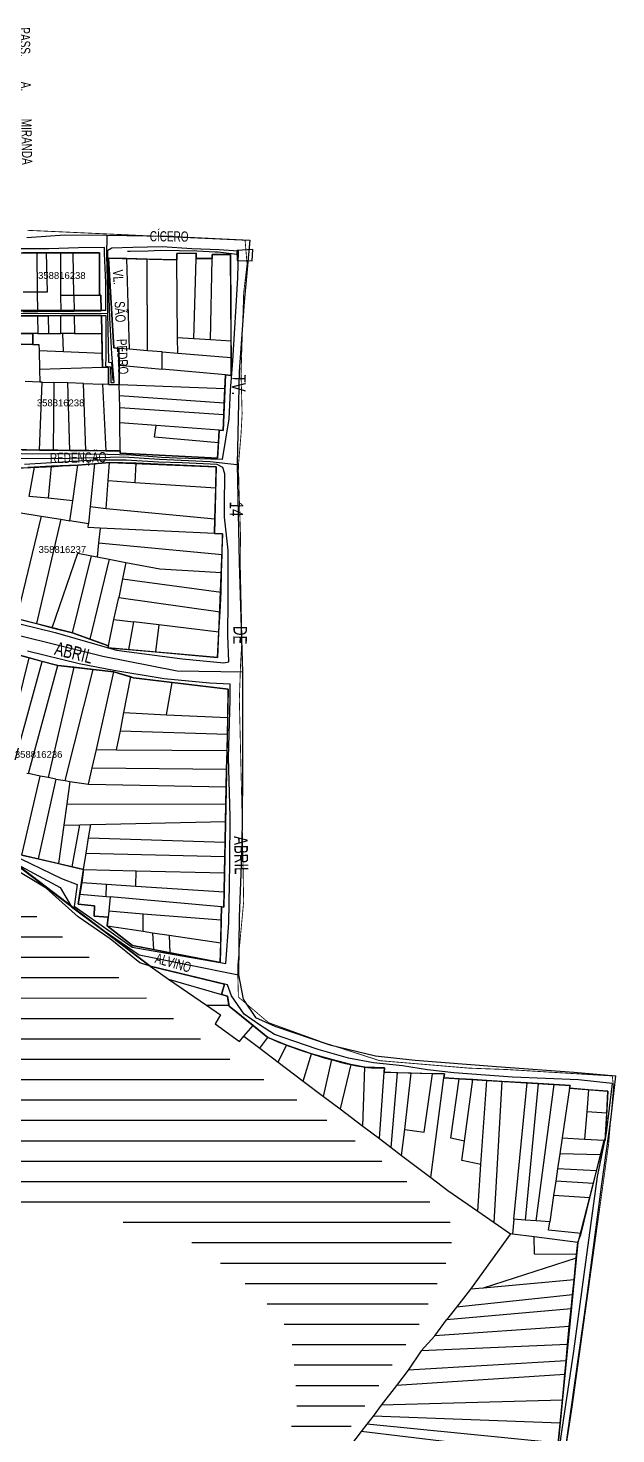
# Model space of a CAD drawing. Extents: x 201512 to 203323, y 4836571 to 4838029.
# Drawn here: x 203112.2 to 203285.1, y 4837185.4 to 4837599.2 of the extents above; entities that cross this region are included whole.
import ezdxf

# ---------------------------------------------------------------- set-up
doc = ezdxf.new("R2010")
doc.units = 0
doc.header["$LTSCALE"] = 1.5
doc.header["$MEASUREMENT"] = 0
for name, color, linetype in [('CD-MALHA-LOTES', 40, 'CONTINUOUS'), ('CD_TXT_QUADRA', 7, 'CONTINUOUS'), ('HD-ALAGADO-BREJO', 170, 'CONTINUOUS'), ('HD-VALAS-DRENOS', 170, 'CONTINUOUS'), ('LM-LIM-SETOR-FISCAL', 7, 'CONTINUOUS'), ('RU-QUADRAS', 6, 'CONTINUOUS'), ('SV-EIXO-RUA-N-PAV', 6, 'CONTINUOUS'), ('SV-EIXO-RUA-PAV', 20, 'CONTINUOUS'), ('SV-PONTE-BUEIRO', 249, 'CONTINUOUS'), ('SV-RUA-NAO-PAV-S-GUIA-C-GUIA', 7, 'CONTINUOUS'), ('SV-RUA-PAVIM-S-GUIA-C-GUIA', 7, 'CONTINUOUS'), ('SV-TXT-RUA-N-PAV-S-GUIA-C-GUIA', 7, 'CONTINUOUS')]:
    doc.layers.add(name, color=color, linetype=linetype)
doc.styles.add('3588-16-2D_TXT$0$ARIAL', font='arial.ttf')
doc.styles.add('ARIAL', font='arial.ttf')
doc.styles.add('MONOTXT', font='arial.ttf', dxfattribs={"height": 0.2})
doc.linetypes.add('Limite', pattern='A,20,-3,[130,ltypeshp.shx,S=6.35,R=0,X=0,Y=0],-3,20', length=46)

# ---------------------------------------------------------------- blocks, each defined once
blk = doc.blocks.new('*X4')
at = {"layer": 'HD-ALAGADO-BREJO', "color": 0}
for p, q in [((203085.242715, 4837337.715965), (203114.752046, 4837337.71626)), ((203078.51533, 4837331.715864), (203122.343828, 4837331.716303)), ((203074.384021, 4837325.71579), (203130.155348, 4837325.716348)), ((203070.264567, 4837319.715716), (203138.882542, 4837319.716402)), ((203066.118622, 4837313.715641), (203147.025711, 4837313.71645)), ((203059.557363, 4837307.715543), (203154.94565, 4837307.716497)), ((203052.996104, 4837301.715444), (203162.865589, 4837301.716543)), ((203046.434845, 4837295.715345), (203171.580958, 4837295.716597)), ((203041.8227, 4837289.715266), (203181.580847, 4837289.716664)), ((203037.391873, 4837283.715189), (203191.289027, 4837283.716728)), ((203032.962713, 4837277.715112), (203200.094141, 4837277.716783)), ((203028.61783, 4837271.715035), (203208.402708, 4837271.716833)), ((203024.272947, 4837265.714959), (203216.269315, 4837265.716879)), ((203020.595701, 4837259.714889), (203223.572554, 4837259.716919)), ((203017.827759, 4837253.714828), (203230.364967, 4837253.716954)), ((203019.383319, 4837247.714811), (203106.482137, 4837247.715682)), ((203140.133145, 4837247.716018), (203236.335565, 4837247.71698)), ((203025.037455, 4837241.714834), (203095.030402, 4837241.715534)), ((203160.318584, 4837241.716187), (203236.718882, 4837241.716951)), ((203026.813209, 4837235.714819), (203086.335101, 4837235.715414)), ((203168.834639, 4837235.716239), (203235.082505, 4837235.716902)), ((203028.773389, 4837229.714806), (203080.083005, 4837229.715319)), ((203176.067822, 4837229.716279), (203232.509989, 4837229.716843)), ((203031.773391, 4837223.714803), (203074.082912, 4837223.715226)), ((203182.529326, 4837223.71631), (203229.8736, 4837223.716784)), ((203034.60436, 4837217.714798), (203068.030253, 4837217.715132)), ((203187.498912, 4837217.716327), (203227.23721, 4837217.716724)), ((203036.832936, 4837211.714787), (203061.414759, 4837211.715033)), ((203189.890929, 4837211.716318), (203223.270591, 4837211.716652)), ((203042.045524, 4837205.714807), (203044.337045, 4837205.714829)), ((203190.503177, 4837205.716291), (203219.298712, 4837205.716579)), ((203190.990749, 4837199.716263), (203215.326833, 4837199.716506)), ((203191.283434, 4837193.716233), (203211.285507, 4837193.716433)), ((203189.625962, 4837187.716183), (203207.230285, 4837187.716359)), ((203186.459261, 4837181.716119), (203203.175063, 4837181.716286)), ((203185.852745, 4837175.71608), (203197.70433, 4837175.716198))]:
    blk.add_line(p, q, dxfattribs=at)

msp = doc.modelspace()

# ---------------------------------------------------------------- linework, layer by layer
at = {"layer": 'CD-MALHA-LOTES', "linetype": 'Continuous'}
for p, q in [((203114.81, 4837533.01), (203110.64, 4837533.01)), ((203117.62, 4837533.01), (203114.81, 4837533.01)), ((203114.96, 4837521.59), (203114.81, 4837533.01)), ((203121.73, 4837533.01), (203117.62, 4837533.01)), ((203117.87, 4837521.59), (203117.62, 4837533.01)), ((203125.4, 4837533.02), (203121.73, 4837533.01)), ((203121.73, 4837533.01), (203121.76, 4837520.56)), ((203133.19, 4837533.01), (203125.4, 4837533.02)), ((203125.61, 4837520.57), (203125.4, 4837533.02)), ((203133.19, 4837520.7), (203133.19, 4837533.01)), ((203135.8, 4837531.49), (203137.44, 4837505.03)), ((203141.27, 4837531.37), (203135.8, 4837531.49)), ((203147.19, 4837531.2), (203141.27, 4837531.37)), ((203141.97, 4837504.66), (203141.27, 4837531.37)), ((203155.92, 4837530.96), (203147.19, 4837531.2)), ((203147.29, 4837504.23), (203147.19, 4837531.2)), ((203161.67, 4837532.98), (203155.91, 4837532.79)), ((203155.91, 4837532.79), (203155.92, 4837530.96)), ((203156.16, 4837507.99), (203155.92, 4837530.96)), ((203160.9, 4837507.7), (203161.62, 4837531.37)), ((203161.62, 4837531.37), (203161.67, 4837532.98)), ((203166.3, 4837531.37), (203161.62, 4837531.37)), ((203165.87, 4837507.4), (203166.3, 4837531.37)), ((203166.32, 4837532.56), (203166.3, 4837531.37)), ((203171.77, 4837532.57), (203166.32, 4837532.56)), ((203171.9, 4837507.04), (203171.77, 4837532.57)), ((203110.73, 4837521.59), (203114.96, 4837521.59)), ((203115.07, 4837515.81), (203114.96, 4837521.59)), ((203114.96, 4837521.59), (203117.87, 4837521.59)), ((203121.76, 4837520.56), (203125.61, 4837520.57)), ((203121.76, 4837520.56), (203121.77, 4837515.85)), ((203125.61, 4837520.57), (203133.19, 4837520.56)), ((203125.61, 4837520.57), (203125.69, 4837515.87)), ((203133.19, 4837520.56), (203133.19, 4837520.7)), ((203133.63, 4837520.57), (203133.19, 4837520.56)), ((203133.72, 4837515.92), (203133.63, 4837520.57)), ((203114.96, 4837514.51), (203109.02, 4837514.47)), ((203110.78, 4837515.78), (203115.07, 4837515.81)), ((203118.07, 4837514.53), (203114.96, 4837514.51)), ((203114.96, 4837514.51), (203115.06, 4837509.29)), ((203115.07, 4837515.81), (203121.77, 4837515.85)), ((203121.77, 4837514.54), (203118.07, 4837514.53)), ((203118.07, 4837514.53), (203118.18, 4837509.29)), ((203121.77, 4837515.85), (203125.69, 4837515.87)), ((203125.71, 4837514.58), (203121.77, 4837514.54)), ((203121.79, 4837509.29), (203121.77, 4837514.54)), ((203125.69, 4837515.87), (203133.72, 4837515.92)), ((203133.75, 4837514.61), (203125.71, 4837514.58)), ((203125.71, 4837514.58), (203125.8, 4837509.29)), ((203133.86, 4837509.29), (203133.75, 4837514.61)), ((203109.58, 4837509.29), (203113.6, 4837509.29)), ((203113.6, 4837506.08), (203110.29, 4837506.15)), ((203115.06, 4837509.29), (203113.6, 4837509.29)), ((203113.6, 4837509.29), (203113.6, 4837506.08)), ((203115.06, 4837509.29), (203118.18, 4837509.29)), ((203118.18, 4837509.29), (203121.79, 4837509.29)), ((203122.4, 4837509.29), (203121.79, 4837509.29)), ((203125.8, 4837509.29), (203122.4, 4837509.29)), ((203122.6, 4837504.02), (203122.4, 4837509.29)), ((203125.8, 4837509.29), (203133.86, 4837509.29)), ((203133.95, 4837503.55), (203133.86, 4837509.29)), ((203160.9, 4837507.7), (203156.16, 4837507.99)), ((203156.24, 4837503.51), (203156.16, 4837507.99)), ((203165.87, 4837507.4), (203160.9, 4837507.7)), ((203171.9, 4837507.04), (203165.87, 4837507.4)), ((203171.91, 4837502.23), (203171.9, 4837507.04)), ((203113.6, 4837506.08), (203115.39, 4837506.04)), ((203115.39, 4837506.04), (203115.42, 4837504.32)), ((203115.42, 4837504.32), (203115.58, 4837498.73)), ((203115.42, 4837504.32), (203122.6, 4837504.02)), ((203122.6, 4837504.02), (203133.95, 4837503.55)), ((203134.07, 4837499.33), (203133.95, 4837503.55)), ((203137.44, 4837505.03), (203138.86, 4837504.92)), ((203138.86, 4837504.92), (203138.95, 4837499.99)), ((203141.97, 4837504.66), (203138.86, 4837504.92)), ((203147.29, 4837504.23), (203141.97, 4837504.66)), ((203151.62, 4837503.88), (203147.29, 4837504.23)), ((203151.62, 4837498.81), (203151.62, 4837503.88)), ((203151.62, 4837503.88), (203156.24, 4837503.51)), ((203156.24, 4837503.51), (203171.91, 4837502.23)), ((203171.94, 4837496.92), (203171.91, 4837502.23)), ((203134.07, 4837499.33), (203115.58, 4837498.73)), ((203115.58, 4837498.73), (203115.66, 4837495.01)), ((203135.86, 4837499.39), (203134.07, 4837499.33)), ((203135.86, 4837494.27), (203135.86, 4837499.39)), ((203138.95, 4837499.99), (203139, 4837494.15)), ((203138.95, 4837499.99), (203151.62, 4837498.81)), ((203170.27, 4837497.08), (203151.62, 4837498.81)), ((203115.66, 4837495.01), (203111.32, 4837495.17)), ((203115.5, 4837474.98), (203116.3, 4837494.98)), ((203116.3, 4837494.98), (203115.66, 4837495.01)), ((203116.3, 4837494.98), (203119.71, 4837494.87)), ((203119.71, 4837494.87), (203119.52, 4837474.95)), ((203123.84, 4837494.73), (203119.71, 4837494.87)), ((203128.47, 4837494.54), (203123.84, 4837494.73)), ((203124.44, 4837474.9), (203123.84, 4837494.73)), ((203129.15, 4837474.84), (203128.47, 4837494.54)), ((203128.47, 4837494.54), (203134.11, 4837494.33)), ((203134.11, 4837494.33), (203135.07, 4837474.78)), ((203135.86, 4837494.27), (203134.11, 4837494.33)), ((203139, 4837494.15), (203135.86, 4837494.27)), ((203170.08, 4837493.01), (203139, 4837494.15)), ((203139.11, 4837490.99), (203139, 4837494.15)), ((203170.08, 4837493.01), (203170.27, 4837497.08)), ((203170.27, 4837497.08), (203171.94, 4837496.92)), ((203169.89, 4837488.77), (203139.11, 4837490.99)), ((203139.13, 4837487.38), (203139.11, 4837490.99)), ((203169.89, 4837488.77), (203170.08, 4837493.01)), ((203169.74, 4837485.33), (203139.13, 4837487.38)), ((203139.18, 4837483.04), (203139.13, 4837487.38)), ((203169.74, 4837485.33), (203169.89, 4837488.77)), ((203139.25, 4837474.74), (203139.18, 4837483.04)), ((203149.88, 4837482.23), (203139.18, 4837483.04)), ((203149.35, 4837478.8), (203149.88, 4837482.23)), ((203168.35, 4837480.83), (203149.88, 4837482.23)), ((203169.56, 4837480.74), (203169.74, 4837485.33)), ((203168.17, 4837477.15), (203149.35, 4837478.8)), ((203167.95, 4837472.56), (203168.17, 4837477.15)), ((203168.17, 4837477.15), (203168.35, 4837480.83)), ((203168.35, 4837480.83), (203169.56, 4837480.74)), ((203110.35, 4837475.03), (203115.5, 4837474.98)), ((203115.5, 4837474.98), (203119.52, 4837474.95)), ((203119.52, 4837474.95), (203124.44, 4837474.9)), ((203124.44, 4837474.9), (203129.15, 4837474.84)), ((203129.15, 4837474.84), (203135.07, 4837474.78)), ((203135.07, 4837474.78), (203139.25, 4837474.74)), ((203139.25, 4837474.74), (203139.26, 4837474.09)), ((203139.26, 4837474.09), (203167.95, 4837472.56)), ((203114.1, 4837469.91), (203112.09, 4837469.83)), ((203112.5, 4837461.35), (203114.1, 4837469.91)), ((203118.97, 4837470.26), (203114.1, 4837469.91)), ((203118.97, 4837470.26), (203118.09, 4837460.81)), ((203126.79, 4837470.55), (203118.97, 4837470.26)), ((203125.33, 4837460.06), (203126.79, 4837470.55)), ((203131.69, 4837470.93), (203126.79, 4837470.55)), ((203131.69, 4837470.93), (203130.45, 4837458.33)), ((203136.09, 4837471.32), (203131.69, 4837470.93)), ((203135.71, 4837466.01), (203136.09, 4837471.32)), ((203144, 4837471.13), (203136.09, 4837471.32)), ((203143.73, 4837465.47), (203144, 4837471.13)), ((203167.53, 4837470.03), (203144, 4837471.13)), ((203167.38, 4837463.9), (203167.53, 4837470.03)), ((203135.14, 4837457.83), (203135.71, 4837466.01)), ((203135.71, 4837466.01), (203143.73, 4837465.47)), ((203143.73, 4837465.47), (203167.38, 4837463.9)), ((203118.09, 4837460.81), (203112.5, 4837461.35)), ((203125.33, 4837460.06), (203118.09, 4837460.81)), ((203167.14, 4837454.72), (203167.38, 4837463.9)), ((203109.43, 4837456.65), (203116.02, 4837455.56)), ((203124.51, 4837454.16), (203125.33, 4837460.06)), ((203130.45, 4837458.33), (203129.98, 4837453.26)), ((203130.45, 4837458.33), (203135.14, 4837457.83)), ((203135.14, 4837457.83), (203167.14, 4837454.72)), ((203116.02, 4837455.56), (203108.82, 4837425.39)), ((203121.78, 4837454.61), (203114.64, 4837423.89)), ((203116.02, 4837455.56), (203121.78, 4837454.61)), ((203121.78, 4837454.61), (203124.51, 4837454.16)), ((203129.98, 4837453.26), (203124.51, 4837454.16)), ((203129.85, 4837452.23), (203129.98, 4837453.26)), ((203167.01, 4837450.45), (203167.14, 4837454.72)), ((203133.43, 4837452.03), (203129.85, 4837452.23)), ((203133.43, 4837452.03), (203132.94, 4837447.65)), ((203167.01, 4837450.45), (203133.43, 4837452.03)), ((203169.4, 4837450.34), (203167.01, 4837450.45)), ((203169.24, 4837444.26), (203169.4, 4837450.34)), ((203119.24, 4837422.67), (203126.85, 4837444.59)), ((203126.85, 4837444.59), (203130.83, 4837443.87)), ((203132.94, 4837447.65), (203132.48, 4837443.56)), ((203132.94, 4837447.65), (203169.24, 4837444.26)), ((203169.1, 4837438.97), (203169.24, 4837444.26)), ((203125.22, 4837421.17), (203130.83, 4837443.87)), ((203136, 4837442.88), (203130.31, 4837419.29)), ((203130.83, 4837443.87), (203132.48, 4837443.56)), ((203132.48, 4837443.56), (203136, 4837442.88)), ((203136, 4837442.88), (203140.98, 4837441.92)), ((203140.98, 4837441.92), (203140, 4837437.13)), ((203140.98, 4837441.92), (203150.94, 4837440.01)), ((203150.94, 4837440.01), (203169.1, 4837438.97)), ((203140, 4837437.13), (203138.83, 4837431.62)), ((203140, 4837437.13), (203168.98, 4837433.19)), ((203168.98, 4837433.19), (203169.1, 4837438.97)), ((203137.42, 4837425.07), (203138.83, 4837431.62)), ((203138.83, 4837431.62), (203168.68, 4837427.39)), ((203168.68, 4837427.39), (203168.98, 4837433.19)), ((203108.82, 4837425.39), (203114.64, 4837423.89)), ((203114.64, 4837423.89), (203119.24, 4837422.67)), ((203135.8, 4837417.37), (203137.42, 4837425.07)), ((203137.42, 4837425.07), (203143.18, 4837424.39)), ((203143.18, 4837424.39), (203141.75, 4837416.3)), ((203150.68, 4837423.5), (203143.18, 4837424.39)), ((203150.68, 4837423.5), (203149.63, 4837415.58)), ((203168.34, 4837421.4), (203150.68, 4837423.5)), ((203168.34, 4837421.4), (203168.68, 4837427.39)), ((203119.24, 4837422.67), (203125.22, 4837421.17)), ((203125.22, 4837421.17), (203130.31, 4837419.29)), ((203130.31, 4837419.29), (203135.8, 4837417.37)), ((203167.93, 4837413.9), (203168.34, 4837421.4)), ((203135.8, 4837417.37), (203135.67, 4837416.78)), ((203135.67, 4837416.78), (203141.75, 4837416.3)), ((203141.75, 4837416.3), (203149.63, 4837415.58)), ((203149.63, 4837415.58), (203167.93, 4837413.9)), ((203105.74, 4837386.33), (203112.52, 4837413.82)), ((203107.88, 4837381.97), (203116.33, 4837412.79)), ((203112.52, 4837413.82), (203108.29, 4837414.99)), ((203112.3, 4837379.75), (203120.97, 4837411.55)), ((203116.33, 4837412.79), (203112.52, 4837413.82)), ((203120.97, 4837411.55), (203116.33, 4837412.79)), ((203125.68, 4837411.04), (203118.11, 4837378.57)), ((203125.68, 4837411.04), (203120.97, 4837411.55)), ((203131.37, 4837410.39), (203125.68, 4837411.04)), ((203123.13, 4837377.69), (203131.37, 4837410.39)), ((203137.45, 4837409.75), (203131.37, 4837410.39)), ((203132.28, 4837386.83), (203137.45, 4837409.75)), ((203142.44, 4837408.2), (203137.45, 4837409.75)), ((203140.39, 4837397.72), (203142.44, 4837408.2)), ((203143.16, 4837407.99), (203142.44, 4837408.2)), ((203154.59, 4837406.59), (203143.16, 4837407.99)), ((203152.94, 4837397.09), (203154.59, 4837406.59)), ((203171.08, 4837404.61), (203154.59, 4837406.59)), ((203170.9, 4837396.24), (203171.08, 4837404.61)), ((203139.33, 4837392.36), (203140.39, 4837397.72)), ((203140.39, 4837397.72), (203152.94, 4837397.09)), ((203152.94, 4837397.09), (203170.9, 4837396.24)), ((203170.81, 4837391.34), (203170.9, 4837396.24)), ((203138.24, 4837386.78), (203139.33, 4837392.36)), ((203139.33, 4837392.36), (203170.81, 4837391.34)), ((203170.71, 4837386.52), (203170.81, 4837391.34)), ((203131.08, 4837381.46), (203132.28, 4837386.83)), ((203132.28, 4837386.83), (203138.24, 4837386.78)), ((203138.24, 4837386.78), (203170.71, 4837386.52)), ((203170.6, 4837381.06), (203170.71, 4837386.52)), ((203110.35, 4837355.79), (203115.75, 4837379.03)), ((203111.83, 4837379.87), (203112.3, 4837379.75)), ((203115.75, 4837379.03), (203112.3, 4837379.75)), ((203120.3, 4837378.14), (203115.17, 4837354.67)), ((203118.11, 4837378.57), (203115.75, 4837379.03)), ((203120.3, 4837378.14), (203118.11, 4837378.57)), ((203120.3, 4837378.14), (203123.13, 4837377.69)), ((203130, 4837376.64), (203131.08, 4837381.46)), ((203131.08, 4837381.46), (203170.6, 4837381.06)), ((203170.5, 4837375.85), (203170.6, 4837381.06)), ((203123.13, 4837377.69), (203124.49, 4837377.47)), ((203124.49, 4837377.47), (203123.56, 4837370.86)), ((203124.49, 4837377.47), (203130, 4837376.64)), ((203130, 4837376.64), (203170.5, 4837375.85)), ((203170.38, 4837370.79), (203170.5, 4837375.85)), ((203123.56, 4837370.86), (203122.7, 4837364.61)), ((203123.56, 4837370.86), (203170.38, 4837370.79)), ((203170.28, 4837365.71), (203170.38, 4837370.79)), ((203130.65, 4837364.78), (203170.28, 4837365.71)), ((203170.16, 4837359.57), (203170.28, 4837365.71)), ((203148.08, 4837323.07), (203093.35, 4837364.8)), ((203122.7, 4837364.61), (203121.12, 4837353.27)), ((203122.7, 4837364.61), (203127.36, 4837364.66)), ((203125.17, 4837352.34), (203127.36, 4837364.66)), ((203127.36, 4837364.66), (203130.65, 4837364.78)), ((203129.92, 4837360.86), (203130.65, 4837364.78)), ((203129.24, 4837356.37), (203129.92, 4837360.86)), ((203129.92, 4837360.86), (203170.16, 4837359.57)), ((203170.07, 4837355.32), (203170.16, 4837359.57)), ((203110.35, 4837355.79), (203115.17, 4837354.67)), ((203115.17, 4837354.67), (203121.12, 4837353.27)), ((203121.12, 4837353.27), (203125.17, 4837352.34)), ((203128.51, 4837351.58), (203129.24, 4837356.37)), ((203129.24, 4837356.37), (203170.07, 4837355.32)), ((203169.97, 4837350.57), (203170.07, 4837355.32)), ((203125.17, 4837352.34), (203128.51, 4837351.58)), ((203128.51, 4837351.58), (203127.95, 4837347.7)), ((203128.51, 4837351.58), (203144.02, 4837351.19)), ((203143.87, 4837346.67), (203144.02, 4837351.19)), ((203144.02, 4837351.19), (203169.97, 4837350.57)), ((203169.87, 4837345), (203169.97, 4837350.57)), ((203127.95, 4837347.7), (203127.4, 4837344.27)), ((203127.95, 4837347.7), (203135.28, 4837347.22)), ((203135.14, 4837343.58), (203135.28, 4837347.22)), ((203135.28, 4837347.22), (203143.87, 4837346.67)), ((203143.87, 4837346.67), (203169.87, 4837345)), ((203169.77, 4837340.47), (203169.87, 4837345)), ((203127.4, 4837344.27), (203126.95, 4837341.31)), ((203126.95, 4837341.31), (203131.72, 4837340.87)), ((203127.4, 4837344.27), (203135.14, 4837343.58)), ((203131.72, 4837340.87), (203131.58, 4837337.79)), ((203135.14, 4837343.58), (203136.35, 4837343.47)), ((203136.35, 4837343.47), (203135.91, 4837339.3)), ((203169.13, 4837340.53), (203136.35, 4837343.47)), ((203131.58, 4837337.79), (203135.72, 4837337.47)), ((203135.72, 4837337.47), (203135.46, 4837334.97)), ((203135.91, 4837339.3), (203135.72, 4837337.47)), ((203146.07, 4837338.43), (203135.91, 4837339.3)), ((203169, 4837336.59), (203146.07, 4837338.43)), ((203146.08, 4837333.35), (203146.07, 4837338.43)), ((203168.85, 4837329.91), (203169, 4837336.59)), ((203169, 4837336.59), (203169.13, 4837340.53)), ((203169.13, 4837340.53), (203169.77, 4837340.47)), ((203135.46, 4837334.97), (203142.91, 4837329.13)), ((203135.46, 4837334.97), (203146.08, 4837333.35)), ((203146.08, 4837333.35), (203148.79, 4837332.94)), ((203148.79, 4837332.94), (203149.04, 4837327.96)), ((203148.79, 4837332.94), (203153.71, 4837332.19)), ((203142.91, 4837329.13), (203149.04, 4837327.96)), ((203153.71, 4837332.19), (203168.85, 4837329.91)), ((203153.71, 4837332.19), (203153.92, 4837327.02)), ((203168.69, 4837324.18), (203168.85, 4837329.91)), ((203149.04, 4837327.96), (203153.92, 4837327.02)), ((203153.92, 4837327.02), (203168.69, 4837324.18)), ((203148.08, 4837323.07), (203153.53, 4837319.29)), ((203169.96, 4837317.76), (203148.08, 4837323.07)), ((203153.53, 4837319.29), (203164.67, 4837311.58)), ((203153.53, 4837319.29), (203169.1, 4837314.76)), ((203169.1, 4837314.76), (203169.96, 4837317.76)), ((203170.89, 4837314.24), (203169.1, 4837314.76)), ((203171.26, 4837311.58), (203170.89, 4837314.24)), ((203164.67, 4837311.58), (203168.75, 4837308.75)), ((203164.67, 4837311.58), (203171.26, 4837311.58)), ((203168.75, 4837308.75), (203167.24, 4837306.08)), ((203171.29, 4837311.36), (203171.26, 4837311.58)), ((203178.37, 4837305.6), (203171.29, 4837311.36)), ((203167.24, 4837306.08), (203174.36, 4837300.9)), ((203175.68, 4837302.45), (203178.37, 4837305.6)), ((203182.74, 4837302.08), (203178.37, 4837305.6)), ((203174.36, 4837300.9), (203175.68, 4837302.45)), ((203175.68, 4837302.45), (203180.34, 4837298.93)), ((203180.34, 4837298.93), (203182.74, 4837302.08)), ((203188.16, 4837299.88), (203182.74, 4837302.08)), ((203185.71, 4837294.87), (203188.16, 4837299.88)), ((203195.59, 4837297.27), (203188.16, 4837299.88)), ((203180.34, 4837298.93), (203185.71, 4837294.87)), ((203193.1, 4837289.28), (203195.59, 4837297.27)), ((203201.49, 4837295.63), (203195.59, 4837297.27)), ((203199.12, 4837284.73), (203201.49, 4837295.63)), ((203207.08, 4837294.12), (203201.49, 4837295.63)), ((203185.71, 4837294.87), (203193.1, 4837289.28)), ((203207.08, 4837294.12), (203203.96, 4837281.07)), ((203211.23, 4837293.36), (203207.08, 4837294.12)), ((203210.67, 4837275.99), (203211.23, 4837293.36)), ((203216.99, 4837293.2), (203211.23, 4837293.36)), ((203215.53, 4837272.32), (203216.89, 4837291.87)), ((203216.89, 4837291.87), (203216.99, 4837293.2)), ((203220.89, 4837291.72), (203216.89, 4837291.87)), ((203219.02, 4837269.68), (203220.89, 4837291.72)), ((203224.88, 4837291.63), (203220.89, 4837291.72)), ((203222.97, 4837275.01), (203224.88, 4837291.63)), ((203231.19, 4837291.43), (203224.88, 4837291.63)), ((203228.71, 4837274.24), (203231.19, 4837291.43)), ((203234.64, 4837291.35), (203231.19, 4837291.43)), ((203234.5, 4837290.23), (203234.64, 4837291.35)), ((203193.1, 4837289.28), (203199.12, 4837284.73)), ((203230.7, 4837260.85), (203234.5, 4837290.23)), ((203238.97, 4837289.95), (203234.5, 4837290.23)), ((203236.56, 4837272.42), (203238.97, 4837289.95)), ((203243.02, 4837289.71), (203238.97, 4837289.95)), ((203240.53, 4837271.56), (203243.02, 4837289.71)), ((203247.14, 4837289.42), (203243.02, 4837289.71)), ((203245.41, 4837264.7), (203247.14, 4837289.42)), ((203251.69, 4837289.14), (203247.14, 4837289.42)), ((203249.29, 4837247.65), (203251.69, 4837289.14)), ((203259.02, 4837288.71), (203251.69, 4837289.14)), ((203255.1, 4837248.62), (203259.02, 4837288.71)), ((203262.22, 4837288.52), (203258.43, 4837248.35)), ((203262.22, 4837288.52), (203259.02, 4837288.71)), ((203261.69, 4837248.14), (203266.98, 4837288.25)), ((203266.98, 4837288.25), (203262.22, 4837288.52)), ((203271.62, 4837288), (203266.98, 4837288.25)), ((203271.5, 4837287.18), (203269.32, 4837272.57)), ((203271.5, 4837287.18), (203271.62, 4837288)), ((203277.06, 4837286.71), (203271.5, 4837287.18)), ((203199.12, 4837284.73), (203203.96, 4837281.07)), ((203277.06, 4837286.71), (203276.54, 4837280.26)), ((203282.75, 4837286.31), (203277.06, 4837286.71)), ((203282.41, 4837279.84), (203282.75, 4837286.31)), ((203203.96, 4837281.07), (203210.67, 4837275.99)), ((203276.54, 4837280.26), (203275.89, 4837272.16)), ((203282.41, 4837279.84), (203276.54, 4837280.26)), ((203281.98, 4837271.82), (203282.41, 4837279.84)), ((203210.67, 4837275.99), (203215.53, 4837272.32)), ((203222.08, 4837267.36), (203222.97, 4837275.01)), ((203222.97, 4837275.01), (203228.71, 4837274.24)), ((203215.53, 4837272.32), (203219.02, 4837269.68)), ((203240.53, 4837271.56), (203236.56, 4837272.42)), ((203239.75, 4837265.92), (203240.53, 4837271.56)), ((203269.32, 4837272.57), (203268.62, 4837267.86)), ((203269.32, 4837272.57), (203275.89, 4837272.16)), ((203275.89, 4837272.16), (203281.62, 4837271.84)), ((203280.57, 4837267.58), (203281.62, 4837271.84)), ((203281.62, 4837271.84), (203281.98, 4837271.82)), ((203219.02, 4837269.68), (203222.08, 4837267.36)), ((203222.08, 4837267.36), (203230.7, 4837260.85)), ((203268.62, 4837267.86), (203267.95, 4837263.4)), ((203280.57, 4837267.58), (203268.62, 4837267.86)), ((203279.39, 4837262.81), (203280.57, 4837267.58)), ((203245.41, 4837264.7), (203239.75, 4837265.92)), ((203244.52, 4837250.95), (203245.41, 4837264.7)), ((203267.95, 4837263.4), (203267.42, 4837259.83)), ((203279.39, 4837262.81), (203267.95, 4837263.4)), ((203278.48, 4837259.11), (203279.39, 4837262.81)), ((203230.7, 4837260.85), (203235.67, 4837257.09)), ((203267.42, 4837259.83), (203266.79, 4837255.57)), ((203278.48, 4837259.11), (203267.42, 4837259.83)), ((203277.42, 4837254.86), (203278.48, 4837259.11)), ((203235.67, 4837257.09), (203244.52, 4837250.95)), ((203266.79, 4837255.57), (203265.63, 4837247.81)), ((203277.42, 4837254.86), (203266.79, 4837255.57)), ((203274.84, 4837244.4), (203277.42, 4837254.86)), ((203244.52, 4837250.95), (203249.29, 4837247.65)), ((203249.29, 4837247.65), (203254.08, 4837244.32)), ((203255.1, 4837248.62), (203254.67, 4837244.23)), ((203258.43, 4837248.35), (203255.1, 4837248.62)), ((203261.69, 4837248.14), (203258.43, 4837248.35)), ((203265.63, 4837247.81), (203261.69, 4837248.14)), ((203265.26, 4837245.34), (203265.63, 4837247.81)), ((203254.08, 4837244.32), (203242.3, 4837227.99)), ((203254.67, 4837244.23), (203254.08, 4837244.32)), ((203261.04, 4837243.43), (203254.67, 4837244.23)), ((203273.87, 4837241.78), (203261.04, 4837243.43)), ((203261.16, 4837238.35), (203261.04, 4837243.43)), ((203274.84, 4837244.4), (203265.26, 4837245.34)), ((203273.52, 4837238.19), (203273.87, 4837241.78)), ((203273.87, 4837241.78), (203274.84, 4837244.4)), ((203273.52, 4837238.19), (203261.16, 4837238.35)), ((203273.42, 4837237.14), (203273.52, 4837238.19)), ((203273.42, 4837237.14), (203246.02, 4837228.33)), ((203272.81, 4837230.81), (203273.42, 4837237.14)), ((203272.81, 4837230.81), (203246.02, 4837228.33)), ((203272.38, 4837226.36), (203272.81, 4837230.81)), ((203242.3, 4837227.99), (203238.24, 4837222.7)), ((203272.38, 4837226.36), (203238.24, 4837222.7)), ((203246.02, 4837228.33), (203242.3, 4837227.99)), ((203271.9, 4837222.24), (203272.38, 4837226.36)), ((203238.24, 4837222.7), (203235.23, 4837219)), ((203271.9, 4837222.24), (203235.23, 4837219)), ((203271.36, 4837217.05), (203271.9, 4837222.24)), ((203231.8, 4837214.31), (203235.23, 4837219)), ((203271.36, 4837217.05), (203231.8, 4837214.31)), ((203270.88, 4837211.78), (203271.36, 4837217.05)), ((203231.8, 4837214.31), (203227.82, 4837209.87)), ((203227.82, 4837209.87), (203224.04, 4837204.2)), ((203270.88, 4837211.78), (203227.82, 4837209.87)), ((203270.5, 4837206.92), (203270.88, 4837211.78)), ((203224.04, 4837204.2), (203220.56, 4837199.67)), ((203270.5, 4837206.92), (203224.04, 4837204.2)), ((203270.11, 4837202.86), (203270.5, 4837206.92)), ((203270.11, 4837202.86), (203220.56, 4837199.67)), ((203269.38, 4837195.32), (203270.11, 4837202.86)), ((203220.56, 4837199.67), (203216.08, 4837193.84)), ((203216.08, 4837193.84), (203213.65, 4837190.68)), ((203269.38, 4837195.32), (203216.08, 4837193.84)), ((203268.73, 4837188.55), (203269.38, 4837195.32)), ((203211.85, 4837188.33), (203210.15, 4837186.12)), ((203213.65, 4837190.68), (203211.85, 4837188.33)), ((203268.17, 4837182.72), (203211.85, 4837188.33)), ((203268.73, 4837188.55), (203213.65, 4837190.68)), ((203268.17, 4837182.72), (203268.73, 4837188.55)), ((203210.15, 4837186.12), (203207.01, 4837182.03)), ((203236.27, 4837182.97), (203210.15, 4837186.12))]:
    msp.add_line(p, q, dxfattribs=at)
at = {"layer": 'HD-VALAS-DRENOS'}
msp.add_lwpolyline([(203173.629209, 4837532.56035), (203168.097707, 4837533.203872), (203167.198574, 4837533.258178), (203161.853198, 4837533.483865), (203156.657451, 4837533.658877), (203151.061148, 4837533.68597), (203147.512673, 4837533.553293), (203142.165386, 4837533.429325), (203141.415881, 4837533.432953)], dxfattribs=at)
at = {"layer": 'LM-LIM-SETOR-FISCAL', "linetype": 'Limite', "ltscale": 0.1}
msp.add_lwpolyline([(203111.952925, 4837539.657478, 0.25, 0.25, 0), (203176.023405, 4837536.738913, 0.25, 0.25, 0), (203176.60212, 4837529.728796, 0.25, 0.25, 0), (203175.59219, 4837521.144389, 0.25, 0.25, 0), (203174.834742, 4837497.41103, 0.25, 0.25, 0), (203175.145508, 4837485.700401, 0.25, 0.25, 0), (203174.834742, 4837479.737252, 0.25, 0.25, 0), (203174.077295, 4837470.647881, 0.25, 0.25, 0), (203174.229298, 4837463.711362, 0.25, 0.25, 0), (203174.687403, 4837449.510108, 0.25, 0.25, 0), (203174.58226, 4837442.369836, 0.25, 0.25, 0), (203174.972134, 4837425.24036, 0.25, 0.25, 0), (203175.087225, 4837419.141442, 0.25, 0.25, 0), (203174.687403, 4837411.945501, 0.25, 0.25, 0), (203174.329777, 4837401.467664, 0.25, 0.25, 0), (203175.145508, 4837367.051213, 0.25, 0.25, 0), (203175.603612, 4837342.084492, 0.25, 0.25, 0), (203173.824812, 4837322.945593, 0.25, 0.25, 0), (203174.049863, 4837313.990311, 0.25, 0.25, 0), (203182.92708, 4837306.453734, 0.25, 0.25, 0), (203198.832012, 4837300.682659, 0.25, 0.25, 0), (203215.617686, 4837295.273195, 0.25, 0.25, 0), (203242.028833, 4837293.06726, 0.25, 0.25, 0), (203253.071176, 4837292.661003, 0.25, 0.25, 0), (203284.037233, 4837290.780516, 0.25, 0.25, 0), (203284.412166, 4837287.598037, 0.25, 0.25, 0), (203282.963743, 4837270.750177, 0.25, 0.25, 0), (203272.263762, 4837193.429429, 0.25, 0.25, 0), (203265.850292, 4837151.741876, 0.25, 0.25, 0)], format="xyseb", dxfattribs=at)
at = {"layer": 'RU-QUADRAS', "color": 6, "linetype": 'Continuous'}
for points in [[(203109.02, 4837514.47), (203133.75, 4837514.61), (203134.07, 4837499.33), (203135.86, 4837499.39), (203135.86, 4837494.27), (203139, 4837494.15), (203138.85, 4837504.84), (203137.44, 4837505.03), (203135.8, 4837531.49), (203155.92, 4837530.96), (203155.91, 4837532.79), (203161.67, 4837532.98), (203161.62, 4837531.37), (203166.3, 4837531.37), (203166.32, 4837532.56), (203171.77, 4837532.57), (203171.94, 4837496.92), (203170.27, 4837497.08), (203169.56, 4837480.74), (203168.35, 4837480.83), (203167.95, 4837472.56), (203139.26, 4837474.09), (203139.26, 4837474.74), (203084.18, 4837475.31)], [(203110.29, 4837506.15), (203113.6, 4837506.08), (203113.6, 4837509.29), (203109.58, 4837509.29)], [(203071.23, 4837424.92), (203120.97, 4837411.55), (203137.45, 4837409.75), (203143.16, 4837407.99), (203171.08, 4837404.61), (203169.77, 4837340.47), (203169.13, 4837340.53), (203168.69, 4837324.18), (203142.91, 4837329.13), (203135.46, 4837334.97), (203135.72, 4837337.47), (203131.58, 4837337.79), (203131.72, 4837340.87), (203126.95, 4837341.31), (203128.51, 4837351.58), (203106.11, 4837356.76)]]:
    msp.add_lwpolyline(points, dxfattribs=at)
msp.add_lwpolyline([(203107.54, 4837533.05), (203133.19, 4837533.01), (203133.19, 4837520.56), (203133.63, 4837520.57), (203133.72, 4837515.92), (203108.84, 4837515.77)], close=True, dxfattribs=at)
msp.add_lwpolyline([(203072.03, 4837434.59), (203081.73, 4837459.32), (203084.52, 4837471), (203098.8, 4837468.32), (203099.16, 4837469.62, 0.0223156316), (203136.09, 4837471.32), (203167.53, 4837470.03), (203167.01, 4837450.45), (203169.4, 4837450.34), (203167.93, 4837413.9), (203135.67, 4837416.78), (203135.8, 4837417.37), (203125.23, 4837421.17)], format="xyb", close=True, dxfattribs=at)
msp.add_lwpolyline([(203089.99, 4837367.12), (203148.08, 4837323.07), (203169.96, 4837317.76), (203169.1, 4837314.76), (203170.89, 4837314.24), (203171.29, 4837311.36), (203182.74, 4837302.08, 0.0453292168), (203207.08, 4837294.12, 0.0768280561), (203216.99, 4837293.2), (203216.89, 4837291.87), (203234.64, 4837291.35), (203234.5, 4837290.23), (203271.62, 4837288.01), (203271.5, 4837287.18), (203282.75, 4837286.31), (203281.98, 4837271.82), (203281.62, 4837271.84), (203273.87, 4837241.78), (203267.04, 4837171.63)], format="xyb", dxfattribs=at)
at = {"layer": 'SV-EIXO-RUA-N-PAV'}
for p, q in [((203111.772025, 4837537.524804), (203123.008282, 4837538.301555)), ((203123.008282, 4837538.301555), (203135.301655, 4837538.182202)), ((203135.301655, 4837538.182202), (203152.96592, 4837537.943496)), ((203152.96592, 4837537.943496), (203177.416547, 4837536.795421)), ((203177.416547, 4837536.795421), (203175.775434, 4837518.560832)), ((203175.775434, 4837518.560832), (203174.316667, 4837498.138091)), ((203174.316667, 4837498.138091), (203173.652319, 4837470.686764)), ((203173.652319, 4837470.686764), (203174.316667, 4837441.975556)), ((203174.316667, 4837441.975556), (203175.303881, 4837409.635541)), ((203175.303881, 4837409.635541), (203175.303881, 4837400.925179)), ((203175.303881, 4837400.925179), (203175.303881, 4837378.089758)), ((203175.303881, 4837378.089758), (203175.04605, 4837357.914099)), ((203175.04605, 4837357.914099), (203174.304543, 4837337.612475)), ((203174.304543, 4837337.612475), (203174.035235, 4837320.511399)), ((203174.035235, 4837320.511399), (203175.410742, 4837313.421702)), ((203175.410742, 4837313.421702), (203179.05766, 4837307.951325)), ((203179.05766, 4837307.951325), (203184.807566, 4837305.430135)), ((203184.807566, 4837305.430135), (203200.966063, 4837299.909315)), ((203200.966063, 4837299.909315), (203214.432763, 4837296.645879)), ((203214.432763, 4837296.645879), (203226.070962, 4837295.39812)), ((203226.070962, 4837295.39812), (203249.990212, 4837293.545999)), ((203249.990212, 4837293.545999), (203272.764187, 4837291.859025)), ((203272.764187, 4837291.859025), (203285.097368, 4837290.785508))]:
    msp.add_line(p, q, dxfattribs=at)
for points in [[(203135.301655, 4837538.182202), (203135.206419, 4837532.262286), (203135.55158, 4837521.707), (203135.55158, 4837515.312809), (203135.627723, 4837510.775768), (203135.838375, 4837500.875118), (203136.680984, 4837500.769791), (203137.102288, 4837495.503488)], [(203108.192827, 4837515.207986), (203135.55158, 4837515.312809)], [(203173.62991, 4837470.591706), (203165.775307, 4837471.559093), (203150.858988, 4837472.197348), (203140.349332, 4837472.927185), (203124.25344, 4837472.543802), (203108.826343, 4837472.379684), (203094.055718, 4837472.379684), (203083.456067, 4837473.037568)], [(203175.303881, 4837409.635541), (203156.055607, 4837409.902878), (203134.133962, 4837414.180272), (203108.469596, 4837420.596363), (203086.815288, 4837425.675769), (203065.695654, 4837431.824523), (203046.982054, 4837437.973277), (203022.677982, 4837447.214275), (203008.287843, 4837453.700977), (203003.228856, 4837456.938729), (202998.120073, 4837459.44176)], [(202995.366917, 4837376.145033), (203000.424836, 4837373.522408), (203023.091806, 4837367.340507), (203044.822125, 4837361.533267), (203067.187172, 4837355.050186), (203079.171391, 4837351.145216), (203088.193219, 4837368.650255), (203093.44473, 4837365.418555), (203106.309425, 4837354.526063), (203121.633707, 4837346.207167), (203124.9538, 4837340.507539), (203132.696413, 4837334.784738), (203144.815286, 4837326.436181), (203174.035235, 4837320.511399)]]:
    msp.add_lwpolyline(points, dxfattribs=at)
at = {"layer": 'SV-EIXO-RUA-PAV'}
msp.add_lwpolyline([(203244.060337, 4836987.471453), (203243.101275, 4836992.36267), (203242.38759, 4836999.245713), (203242.620441, 4837004.750202), (203244.204326, 4837010.365796), (203245.068264, 4837022.604911), (203246.652149, 4837035.563973), (203248.811993, 4837053.634666), (203250.107899, 4837062.41803), (203253.27567, 4837072.78528), (203255.291524, 4837079.048827), (203257.163389, 4837088.840119), (203259.035253, 4837101.367212), (203264.506857, 4837135.996707), (203270.842399, 4837185.02516), (203276.601982, 4837225.414237), (203280.92167, 4837258.891815), (203283.657472, 4837277.826445), (203285.097368, 4837290.785508)], dxfattribs=at)
at = {"layer": 'SV-PONTE-BUEIRO'}
msp.add_lwpolyline([(203178.34558, 4837534.003446), (203173.596806, 4837533.676771), (203173.680907, 4837530.779136), (203178.077729, 4837530.707897)], close=True, dxfattribs=at)
at = {"layer": 'SV-RUA-NAO-PAV-S-GUIA-C-GUIA'}
msp.add_lwpolyline([(203106.854635, 4837534.34515), (203108.84, 4837516.11), (203110.78, 4837516.11), (203115.07, 4837516.11), (203121.17, 4837516.11), (203125.17, 4837516.11), (203135.073866, 4837516.11), (203135.073866, 4837524.210606), (203134.702732, 4837532.870399), (203134.671804, 4837534.602358), (203127.030848, 4837534.501641), (203118.334681, 4837534.194077), (203110.140095, 4837534.23375)], close=True, dxfattribs=at)
for points in [[(203109.02, 4837514.47), (203114.96, 4837514.51), (203118.07, 4837514.53), (203121.04, 4837514.54), (203125.32, 4837514.57), (203135.073866, 4837514.61), (203135.073866, 4837513.57143), (203135.073866, 4837502.43741), (203134.950155, 4837499.71576), (203136.434691, 4837499.468338), (203136.558402, 4837494.891018), (203137.548093, 4837494.891018), (203136.805825, 4837503.303389), (203136.187268, 4837513.942564), (203135.816134, 4837525.447719), (203135.599639, 4837533.798235), (203136.774897, 4837534.540503), (203142.991392, 4837534.72607), (203151.617609, 4837534.932082), (203160.308862, 4837534.34053), (203168.401877, 4837534.001635), (203173.996269, 4837533.624885), (203173.752724, 4837525.63371), (203173.257435, 4837517.294089), (203172.81375, 4837509.253931), (203172.270131, 4837501.214257), (203171.622756, 4837492.475754), (203171.259433, 4837484.189987), (203169.27232, 4837472.205451), (203156.004278, 4837472.576585), (203151.426959, 4837472.824008), (203142.581598, 4837473.50442), (203135.560979, 4837473.628131), (203128.849639, 4837473.813698), (203120.715619, 4837473.875554), (203107.076443, 4837473.751843)], [(203110.14, 4837506.15), (203113.6, 4837506.08), (203113.6, 4837509.29), (203109.58, 4837509.29)], [(203095.606146, 4837427.303783), (203120.128831, 4837421.250718), (203138.19975, 4837416.058652), (203157.604451, 4837413.576004), (203169.805196, 4837412.39997), (203171.252996, 4837412.658934), (203170.958047, 4837420.510819), (203171.049679, 4837430.666147), (203171.064633, 4837445.47319), (203169.970346, 4837455.269356), (203169.995187, 4837459.814887), (203170.033208, 4837466.772023), (203170.039955, 4837468.006833), (203169.457887, 4837469.854936), (203167.849639, 4837470.720915), (203157.519742, 4837471.21576), (203150.530052, 4837471.463183), (203140.993481, 4837472.051447), (203131.80287, 4837472.051447), (203111.12799, 4837470.720915)], [(203107.008942, 4837356.190039), (203121.993268, 4837348.928149), (203126.651153, 4837347.155766), (203125.834909, 4837341.348054), (203125.738695, 4837340.697161), (203136.577219, 4837333.059773), (203142.82, 4837328.64), (203170.399573, 4837323.877752), (203171.194303, 4837335.822501), (203171.544429, 4837353.18279), (203171.614239, 4837367.139769), (203171.164499, 4837384.545194), (203171.616869, 4837401.50592), (203171.640426, 4837406.108225), (203165.591607, 4837406.421428), (203152.191207, 4837407.640155), (203137.384368, 4837410.100874), (203127.227947, 4837412.089776), (203112.01414, 4837415.798596)], [(203284.010292, 4837288.539346), (203274.058935, 4837289.629078), (203254.71397, 4837290.411292), (203237.415053, 4837291.706244), (203229.663684, 4837292.609325), (203222.310956, 4837293.714936), (203213.809695, 4837294.663458), (203206.405558, 4837296.018872), (203197.545293, 4837298.565953), (203190.334733, 4837301.023066), (203184.62654, 4837302.939102), (203180.212207, 4837305.81349), (203175.79615, 4837308.988009), (203172.067377, 4837314.317737), (203170.803535, 4837317.549008), (203148.08, 4837323.07), (203145.040438, 4837324.036452), (203136.288289, 4837331.157115), (203126.905604, 4837337.652859), (203117.512008, 4837346.049428), (203105.676595, 4837353.230512)]]:
    msp.add_lwpolyline(points, dxfattribs=at)
at = {"layer": 'SV-RUA-PAVIM-S-GUIA-C-GUIA'}
msp.add_lwpolyline([(203284.010292, 4837288.539346), (203282.244251, 4837274.071767), (203279.619469, 4837261.199693), (203275.637336, 4837232.311808), (203272.668183, 4837209.783096), (203268.863835, 4837184.748106), (203263.648429, 4837144.347284), (203259.568358, 4837115.108636), (203257.116469, 4837098.235739), (203254.281156, 4837078.50916), (203249.412371, 4837062.57732), (203245.453608, 4837031.185567), (203242.85567, 4837010.680412), (203241.252589, 4837006.245658), (203240.994029, 4836992.823404), (203241.042621, 4836990.148571), (203221.823622, 4836985.461508)], dxfattribs=at)

# ---------------------------------------------------------------- block references
at = {"layer": 'HD-ALAGADO-BREJO'}
msp.add_blockref('*X4', (0, 0), dxfattribs=at)

# ---------------------------------------------------------------- texts
at = {"layer": 'CD_TXT_QUADRA', "color": 7, "linetype": 'Continuous', "style": 'MONOTXT'}
for s, p in [('358816238', (203115.118953, 4837525.360661)), ('358816238', (203114.76, 4837487.87)), ('358816237', (203115.27, 4837444.72)), ('358816236', (203108.29, 4837384.41))]:
    msp.add_text(s, height=2, dxfattribs=at).set_placement(p)
at = {"layer": 'SV-TXT-RUA-N-PAV-S-GUIA-C-GUIA', "width": 0.7}
for s, height, rotation, style, p in [('PASS.         A.          MIRANDA', 3, 271, 'ARIAL', (203109.715026, 4837599.357081)), ('CÍCERO', 3, 359.46569467, 'ARIAL', (203147.970017, 4837536.428479)), ('VL.      SÃO      PEDRO', 3, 272.9991131, '3588-16-2D_TXT$0$ARIAL', (203137.114018, 4837527.967878)), ('TV.', 4, 269, 'ARIAL', (203172.244609, 4837497.235366)), ('REDENÇÃO', 3, 1, 'ARIAL', (203118.614028, 4837471.120517)), ('14', 4, 269, 'ARIAL', (203171.508536, 4837459.787646)), ('DE', 4, 269, 'ARIAL', (203172.612646, 4837423.260018)), ('ABRIL', 4, 346, 'ARIAL', (203119.707391, 4837414.795177)), ('ABRIL', 4, 271, 'ARIAL', (203172.796664, 4837361.337867)), ('ALVINO', 3, 344, 'ARIAL', (203149.290555, 4837324.115127))]:
    msp.add_text(s, height=height, rotation=rotation, dxfattribs=dict(at, style=style)).set_placement(p)

doc.saveas('drawing.dxf')
